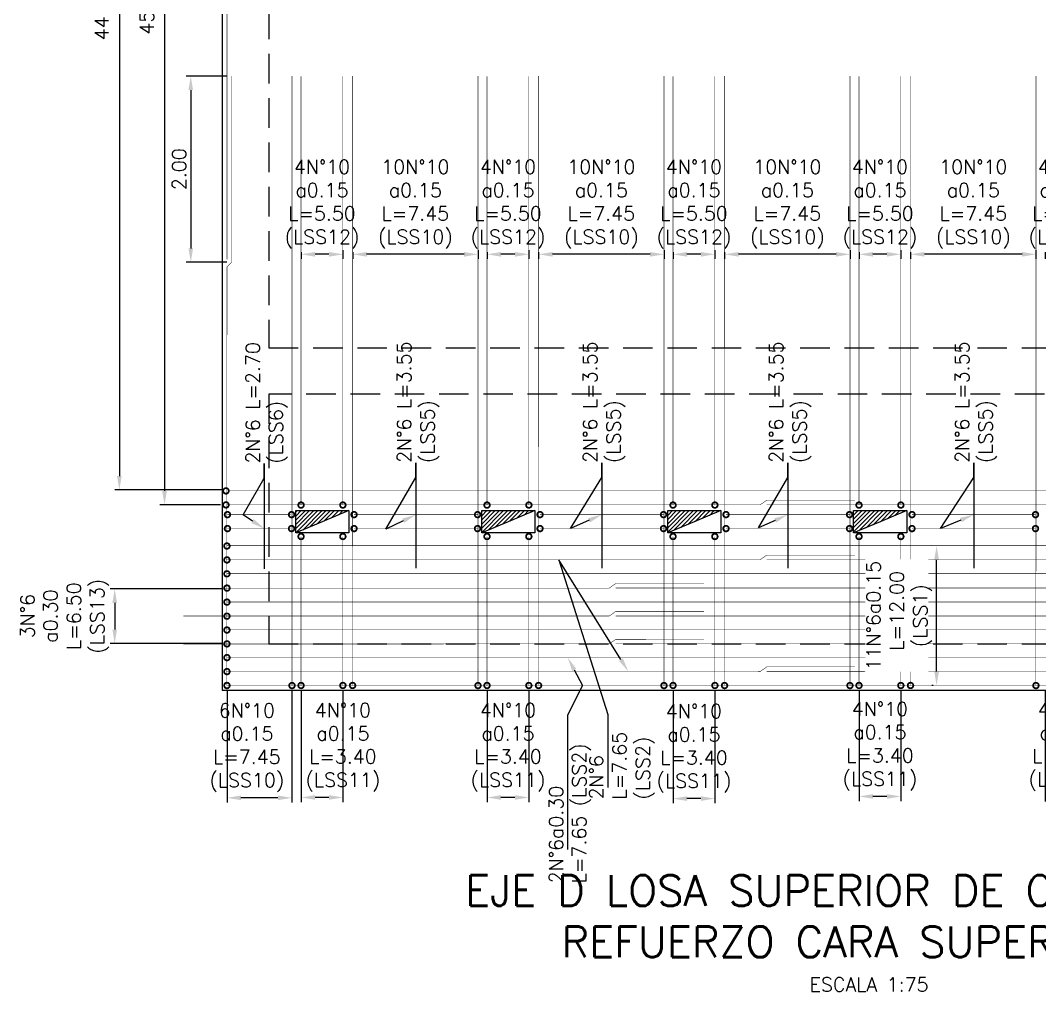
# Model space of a CAD drawing. Header units: metres. Extents: x 1080594 to 1081411, y 976871 to 977162.
# Drawn here: x 1080966.41 to 1080977.37, y 977027.59 to 977038.03 of the extents above; entities that cross this region are included whole.
import ezdxf
from ezdxf import colors
from ezdxf.entities.mleader import LeaderData, LeaderLine
from ezdxf.math import Vec2, Vec3

# ---------------------------------------------------------------- set-up
doc = ezdxf.new("R2010")
doc.units = ezdxf.units.M
doc.header["$LTSCALE"] = 25.4
doc.linetypes.add('HIDDEN', pattern=[0.375, 0.25, -0.125])
for name, color, linetype in [('CONTRAPESO', 3, 'Continuous'), ('DIMCONTRAPESO', 1, 'Continuous'), ('PROY', 9, 'HIDDEN'), ('REF', 6, 'Continuous'), ('REGL175', 7, 'Continuous')]:
    doc.layers.add(name, color=color, linetype=linetype)
doc.layers.add('COTA', color=1, linetype='Continuous', lineweight=30)
doc.layers.add('COTACIM', color=20, linetype='Continuous', lineweight=5)
doc.styles.add('romans', font='romans.shx')
doc.dimstyles.new('Copy 75', dxfattribs={"dimtxt": 0.15, "dimasz": 0.15, "dimexe": 0.05, "dimexo": 0.05, "dimgap": 0.05, "dimtad": 1, "dimzin": 0, "dimdsep": 46, "dimtxsty": 'romans', "dimcen": 0.002, "dimclrd": 1, "dimclre": 1, "dimclrt": 3, "dimadec": 4, "dimazin": 0, "dimtfac": 1, "dimtofl": 0, "dimtmove": 1, "dimatfit": 3, "dimfxl": 1, "dimtolj": 1, "dimtzin": 0, "dimarcsym": 1})

# ---------------------------------------------------------------- blocks, each defined once
blk = doc.blocks.new('*D1530')
at = {"layer": 'Defpoints', "color": 0, "transparency": 16777216}
for p in [(1080968.619, 977046.021), (1080967.958, 977032.82), (1080968.609, 977032.82)]:
    blk.add_point(p, dxfattribs=at)
at = {"layer": 'DIMCONTRAPESO', "color": 1, "lineweight": -2, "transparency": 16777216}
for p, q in [((1080968.569, 977046.021), (1080967.908, 977046.021)), ((1080967.958, 977045.871), (1080967.958, 977032.97)), ((1080968.559, 977032.82), (1080967.908, 977032.82))]:
    blk.add_line(p, q, dxfattribs=at)
at = {"layer": 'DIMCONTRAPESO', "color": 1, "transparency": 16777216}
for points in [[(1080967.933, 977045.871), (1080967.983, 977045.871), (1080967.958, 977046.021)], [(1080967.933, 977032.97), (1080967.983, 977032.97), (1080967.958, 977032.82)]]:
    blk.add_solid(points, dxfattribs=at)
at = {"layer": 'DIMCONTRAPESO', "color": 3, "transparency": 16777216, "insert": (1080967.794, 977039.42), "char_height": 0.15, "attachment_point": 5, "rotation": 90, "style": 'romans'}
blk.add_mtext('\\A1;45 N°6 a 0.30 L=7.65 (LSS2)', dxfattribs=at)
blk = doc.blocks.new('*D1531')
at = {"layer": 'Defpoints', "color": 0, "transparency": 16777216}
for p in [(1080968.619, 977045.867), (1080967.472, 977032.98), (1080968.619, 977032.98)]:
    blk.add_point(p, dxfattribs=at)
at = {"layer": 'DIMCONTRAPESO', "color": 1, "lineweight": -2, "transparency": 16777216}
for p, q in [((1080968.569, 977045.867), (1080967.422, 977045.867)), ((1080967.472, 977045.717), (1080967.472, 977033.13)), ((1080968.569, 977032.98), (1080967.422, 977032.98))]:
    blk.add_line(p, q, dxfattribs=at)
at = {"layer": 'DIMCONTRAPESO', "color": 1, "transparency": 16777216}
for points in [[(1080967.447, 977045.717), (1080967.497, 977045.717), (1080967.472, 977045.867)], [(1080967.447, 977033.13), (1080967.497, 977033.13), (1080967.472, 977032.98)]]:
    blk.add_solid(points, dxfattribs=at)
at = {"layer": 'DIMCONTRAPESO', "color": 3, "transparency": 16777216, "insert": (1080967.307, 977039.424), "char_height": 0.15, "attachment_point": 5, "rotation": 90, "style": 'romans'}
blk.add_mtext('\\A1;44 N°6 a 0.30 L=12.00 (LSS1)', dxfattribs=at)
blk = doc.blocks.new('*D1536')
at = {"layer": 'Defpoints', "color": 0, "transparency": 16777216}
for p in [(1080977.426, 977030.879), (1080977.876, 977030.879), (1080977.426, 977029.681)]:
    blk.add_point(p, dxfattribs=at)
at = {"layer": 'DIMCONTRAPESO', "color": 1, "lineweight": -2, "transparency": 16777216}
for p, q in [((1080977.426, 977030.829), (1080977.426, 977029.631)), ((1080977.876, 977030.829), (1080977.876, 977029.631)), ((1080977.726, 977029.681), (1080977.576, 977029.681))]:
    blk.add_line(p, q, dxfattribs=at)
at = {"layer": 'DIMCONTRAPESO', "color": 1, "transparency": 16777216}
for points in [[(1080977.576, 977029.706), (1080977.576, 977029.656), (1080977.426, 977029.681)], [(1080977.726, 977029.706), (1080977.726, 977029.656), (1080977.876, 977029.681)]]:
    blk.add_solid(points, dxfattribs=at)
at = {"layer": 'DIMCONTRAPESO', "color": 3, "transparency": 16777216, "insert": (1080977.651, 977030.221), "char_height": 0.15, "attachment_point": 5, "style": 'romans'}
blk.add_mtext('\\A1;4N°10\\Pa0.15\\PL=3.40\\P(LSS11)', dxfattribs=at)
blk = doc.blocks.new('*D1537')
at = {"layer": 'Defpoints', "color": 0, "transparency": 16777216}
for p in [(1080977.426, 977035.587), (1080977.876, 977035.609), (1080977.426, 977035.513)]:
    blk.add_point(p, dxfattribs=at)
at = {"layer": 'DIMCONTRAPESO', "color": 1, "lineweight": -2, "transparency": 16777216}
for p, q in [((1080977.426, 977035.537), (1080977.426, 977035.463)), ((1080977.726, 977035.513), (1080977.576, 977035.513)), ((1080977.876, 977035.559), (1080977.876, 977035.463))]:
    blk.add_line(p, q, dxfattribs=at)
at = {"layer": 'DIMCONTRAPESO', "color": 1, "transparency": 16777216}
for points in [[(1080977.576, 977035.538), (1080977.576, 977035.488), (1080977.426, 977035.513)], [(1080977.726, 977035.538), (1080977.726, 977035.488), (1080977.876, 977035.513)]]:
    blk.add_solid(points, dxfattribs=at)
at = {"layer": 'DIMCONTRAPESO', "color": 3, "transparency": 16777216, "insert": (1080977.651, 977036.052), "char_height": 0.15, "attachment_point": 5, "style": 'romans'}
blk.add_mtext('\\A1;4N°10\\Pa0.15\\PL=5.50\\P(LSS12)', dxfattribs=at)
blk = doc.blocks.new('*D1538')
at = {"layer": 'Defpoints', "color": 0, "transparency": 16777216}
for p in [(1080975.98, 977035.587), (1080977.329, 977035.609), (1080975.98, 977035.513)]:
    blk.add_point(p, dxfattribs=at)
at = {"layer": 'DIMCONTRAPESO', "color": 1, "lineweight": -2, "transparency": 16777216}
for p, q in [((1080975.98, 977035.537), (1080975.98, 977035.463)), ((1080977.179, 977035.513), (1080976.13, 977035.513)), ((1080977.329, 977035.559), (1080977.329, 977035.463))]:
    blk.add_line(p, q, dxfattribs=at)
at = {"layer": 'DIMCONTRAPESO', "color": 1, "transparency": 16777216}
for points in [[(1080976.13, 977035.538), (1080976.13, 977035.488), (1080975.98, 977035.513)], [(1080977.179, 977035.538), (1080977.179, 977035.488), (1080977.329, 977035.513)]]:
    blk.add_solid(points, dxfattribs=at)
at = {"layer": 'DIMCONTRAPESO', "color": 3, "transparency": 16777216, "insert": (1080976.655, 977036.052), "char_height": 0.15, "attachment_point": 5, "style": 'romans'}
blk.add_mtext('\\A1;10N°10\\Pa0.15\\PL=7.45\\P(LSS10)', dxfattribs=at)
blk = doc.blocks.new('*D1539')
at = {"layer": 'Defpoints', "color": 0, "transparency": 16777216}
for p in [(1080975.426, 977030.879), (1080975.876, 977030.879), (1080975.426, 977029.686)]:
    blk.add_point(p, dxfattribs=at)
at = {"layer": 'DIMCONTRAPESO', "color": 1, "lineweight": -2, "transparency": 16777216}
for p, q in [((1080975.426, 977030.829), (1080975.426, 977029.636)), ((1080975.876, 977030.829), (1080975.876, 977029.636)), ((1080975.726, 977029.686), (1080975.576, 977029.686))]:
    blk.add_line(p, q, dxfattribs=at)
at = {"layer": 'DIMCONTRAPESO', "color": 1, "transparency": 16777216}
for points in [[(1080975.576, 977029.711), (1080975.576, 977029.661), (1080975.426, 977029.686)], [(1080975.726, 977029.711), (1080975.726, 977029.661), (1080975.876, 977029.686)]]:
    blk.add_solid(points, dxfattribs=at)
at = {"layer": 'DIMCONTRAPESO', "color": 3, "transparency": 16777216, "insert": (1080975.651, 977030.226), "char_height": 0.15, "attachment_point": 5, "style": 'romans'}
blk.add_mtext('\\A1;4N°10\\Pa0.15\\PL=3.40\\P(LSS11)', dxfattribs=at)
blk = doc.blocks.new('*D1540')
at = {"layer": 'Defpoints', "color": 0, "transparency": 16777216}
for p in [(1080975.426, 977035.587), (1080975.876, 977035.609), (1080975.426, 977035.513)]:
    blk.add_point(p, dxfattribs=at)
at = {"layer": 'DIMCONTRAPESO', "color": 1, "lineweight": -2, "transparency": 16777216}
for p, q in [((1080975.426, 977035.537), (1080975.426, 977035.463)), ((1080975.726, 977035.513), (1080975.576, 977035.513)), ((1080975.876, 977035.559), (1080975.876, 977035.463))]:
    blk.add_line(p, q, dxfattribs=at)
at = {"layer": 'DIMCONTRAPESO', "color": 1, "transparency": 16777216}
for points in [[(1080975.576, 977035.538), (1080975.576, 977035.488), (1080975.426, 977035.513)], [(1080975.726, 977035.538), (1080975.726, 977035.488), (1080975.876, 977035.513)]]:
    blk.add_solid(points, dxfattribs=at)
at = {"layer": 'DIMCONTRAPESO', "color": 3, "transparency": 16777216, "insert": (1080975.651, 977036.052), "char_height": 0.15, "attachment_point": 5, "style": 'romans'}
blk.add_mtext('\\A1;4N°10\\Pa0.15\\PL=5.50\\P(LSS12)', dxfattribs=at)
blk = doc.blocks.new('*D1541')
at = {"layer": 'Defpoints', "color": 0, "transparency": 16777216}
for p in [(1080973.981, 977035.587), (1080975.329, 977035.609), (1080973.981, 977035.513)]:
    blk.add_point(p, dxfattribs=at)
at = {"layer": 'DIMCONTRAPESO', "color": 1, "lineweight": -2, "transparency": 16777216}
for p, q in [((1080973.981, 977035.537), (1080973.981, 977035.463)), ((1080975.179, 977035.513), (1080974.131, 977035.513)), ((1080975.329, 977035.559), (1080975.329, 977035.463))]:
    blk.add_line(p, q, dxfattribs=at)
at = {"layer": 'DIMCONTRAPESO', "color": 1, "transparency": 16777216}
for points in [[(1080974.131, 977035.538), (1080974.131, 977035.488), (1080973.981, 977035.513)], [(1080975.179, 977035.538), (1080975.179, 977035.488), (1080975.329, 977035.513)]]:
    blk.add_solid(points, dxfattribs=at)
at = {"layer": 'DIMCONTRAPESO', "color": 3, "transparency": 16777216, "insert": (1080974.655, 977036.052), "char_height": 0.15, "attachment_point": 5, "style": 'romans'}
blk.add_mtext('\\A1;10N°10\\Pa0.15\\PL=7.45\\P(LSS10)', dxfattribs=at)
blk = doc.blocks.new('*D1542')
at = {"layer": 'Defpoints', "color": 0, "transparency": 16777216}
for p in [(1080973.426, 977030.879), (1080973.876, 977030.879), (1080973.426, 977029.663)]:
    blk.add_point(p, dxfattribs=at)
at = {"layer": 'DIMCONTRAPESO', "color": 1, "lineweight": -2, "transparency": 16777216}
for p, q in [((1080973.426, 977030.829), (1080973.426, 977029.613)), ((1080973.876, 977030.829), (1080973.876, 977029.613)), ((1080973.726, 977029.663), (1080973.576, 977029.663))]:
    blk.add_line(p, q, dxfattribs=at)
at = {"layer": 'DIMCONTRAPESO', "color": 1, "transparency": 16777216}
for points in [[(1080973.576, 977029.688), (1080973.576, 977029.638), (1080973.426, 977029.663)], [(1080973.726, 977029.688), (1080973.726, 977029.638), (1080973.876, 977029.663)]]:
    blk.add_solid(points, dxfattribs=at)
at = {"layer": 'DIMCONTRAPESO', "color": 3, "transparency": 16777216, "insert": (1080973.651, 977030.203), "char_height": 0.15, "attachment_point": 5, "style": 'romans'}
blk.add_mtext('\\A1;4N°10\\Pa0.15\\PL=3.40\\P(LSS11)', dxfattribs=at)
blk = doc.blocks.new('*D1543')
at = {"layer": 'Defpoints', "color": 0, "transparency": 16777216}
for p in [(1080973.426, 977035.587), (1080973.876, 977035.609), (1080973.426, 977035.513)]:
    blk.add_point(p, dxfattribs=at)
at = {"layer": 'DIMCONTRAPESO', "color": 1, "lineweight": -2, "transparency": 16777216}
for p, q in [((1080973.426, 977035.537), (1080973.426, 977035.463)), ((1080973.726, 977035.513), (1080973.576, 977035.513)), ((1080973.876, 977035.559), (1080973.876, 977035.463))]:
    blk.add_line(p, q, dxfattribs=at)
at = {"layer": 'DIMCONTRAPESO', "color": 1, "transparency": 16777216}
for points in [[(1080973.576, 977035.538), (1080973.576, 977035.488), (1080973.426, 977035.513)], [(1080973.726, 977035.538), (1080973.726, 977035.488), (1080973.876, 977035.513)]]:
    blk.add_solid(points, dxfattribs=at)
at = {"layer": 'DIMCONTRAPESO', "color": 3, "transparency": 16777216, "insert": (1080973.651, 977036.052), "char_height": 0.15, "attachment_point": 5, "style": 'romans'}
blk.add_mtext('\\A1;4N°10\\Pa0.15\\PL=5.50\\P(LSS12)', dxfattribs=at)
blk = doc.blocks.new('*D1544')
at = {"layer": 'Defpoints', "color": 0, "transparency": 16777216}
for p in [(1080971.981, 977035.587), (1080973.329, 977035.609), (1080971.981, 977035.513)]:
    blk.add_point(p, dxfattribs=at)
at = {"layer": 'DIMCONTRAPESO', "color": 1, "lineweight": -2, "transparency": 16777216}
for p, q in [((1080971.981, 977035.537), (1080971.981, 977035.463)), ((1080973.179, 977035.513), (1080972.131, 977035.513)), ((1080973.329, 977035.559), (1080973.329, 977035.463))]:
    blk.add_line(p, q, dxfattribs=at)
at = {"layer": 'DIMCONTRAPESO', "color": 1, "transparency": 16777216}
for points in [[(1080972.131, 977035.538), (1080972.131, 977035.488), (1080971.981, 977035.513)], [(1080973.179, 977035.538), (1080973.179, 977035.488), (1080973.329, 977035.513)]]:
    blk.add_solid(points, dxfattribs=at)
at = {"layer": 'DIMCONTRAPESO', "color": 3, "transparency": 16777216, "insert": (1080972.655, 977036.052), "char_height": 0.15, "attachment_point": 5, "style": 'romans'}
blk.add_mtext('\\A1;10N°10\\Pa0.15\\PL=7.45\\P(LSS10)', dxfattribs=at)
blk = doc.blocks.new('*D1545')
at = {"layer": 'Defpoints', "color": 0, "transparency": 16777216}
for p in [(1080971.426, 977030.879), (1080971.876, 977030.879), (1080971.426, 977029.675)]:
    blk.add_point(p, dxfattribs=at)
at = {"layer": 'DIMCONTRAPESO', "color": 1, "lineweight": -2, "transparency": 16777216}
for p, q in [((1080971.426, 977030.829), (1080971.426, 977029.625)), ((1080971.876, 977030.829), (1080971.876, 977029.625)), ((1080971.726, 977029.675), (1080971.576, 977029.675))]:
    blk.add_line(p, q, dxfattribs=at)
at = {"layer": 'DIMCONTRAPESO', "color": 1, "transparency": 16777216}
for points in [[(1080971.576, 977029.7), (1080971.576, 977029.65), (1080971.426, 977029.675)], [(1080971.726, 977029.7), (1080971.726, 977029.65), (1080971.876, 977029.675)]]:
    blk.add_solid(points, dxfattribs=at)
at = {"layer": 'DIMCONTRAPESO', "color": 3, "transparency": 16777216, "insert": (1080971.651, 977030.214), "char_height": 0.15, "attachment_point": 5, "style": 'romans'}
blk.add_mtext('\\A1;4N°10\\Pa0.15\\PL=3.40\\P(LSS11)', dxfattribs=at)
blk = doc.blocks.new('*D1546')
at = {"layer": 'Defpoints', "color": 0, "transparency": 16777216}
for p in [(1080971.426, 977035.587), (1080971.876, 977035.609), (1080971.426, 977035.513)]:
    blk.add_point(p, dxfattribs=at)
at = {"layer": 'DIMCONTRAPESO', "color": 1, "lineweight": -2, "transparency": 16777216}
for p, q in [((1080971.426, 977035.537), (1080971.426, 977035.463)), ((1080971.726, 977035.513), (1080971.576, 977035.513)), ((1080971.876, 977035.559), (1080971.876, 977035.463))]:
    blk.add_line(p, q, dxfattribs=at)
at = {"layer": 'DIMCONTRAPESO', "color": 1, "transparency": 16777216}
for points in [[(1080971.576, 977035.538), (1080971.576, 977035.488), (1080971.426, 977035.513)], [(1080971.726, 977035.538), (1080971.726, 977035.488), (1080971.876, 977035.513)]]:
    blk.add_solid(points, dxfattribs=at)
at = {"layer": 'DIMCONTRAPESO', "color": 3, "transparency": 16777216, "insert": (1080971.651, 977036.052), "char_height": 0.15, "attachment_point": 5, "style": 'romans'}
blk.add_mtext('\\A1;4N°10\\Pa0.15\\PL=5.50\\P(LSS12)', dxfattribs=at)
blk = doc.blocks.new('*D1547')
at = {"layer": 'Defpoints', "color": 0, "transparency": 16777216}
for p in [(1080969.981, 977035.587), (1080971.329, 977035.609), (1080969.981, 977035.513)]:
    blk.add_point(p, dxfattribs=at)
at = {"layer": 'DIMCONTRAPESO', "color": 1, "lineweight": -2, "transparency": 16777216}
for p, q in [((1080969.981, 977035.537), (1080969.981, 977035.463)), ((1080971.179, 977035.513), (1080970.131, 977035.513)), ((1080971.329, 977035.559), (1080971.329, 977035.463))]:
    blk.add_line(p, q, dxfattribs=at)
at = {"layer": 'DIMCONTRAPESO', "color": 1, "transparency": 16777216}
for points in [[(1080970.131, 977035.538), (1080970.131, 977035.488), (1080969.981, 977035.513)], [(1080971.179, 977035.538), (1080971.179, 977035.488), (1080971.329, 977035.513)]]:
    blk.add_solid(points, dxfattribs=at)
at = {"layer": 'DIMCONTRAPESO', "color": 3, "transparency": 16777216, "insert": (1080970.655, 977036.052), "char_height": 0.15, "attachment_point": 5, "style": 'romans'}
blk.add_mtext('\\A1;10N°10\\Pa0.15\\PL=7.45\\P(LSS10)', dxfattribs=at)
blk = doc.blocks.new('*D1548')
at = {"layer": 'Defpoints', "color": 0, "transparency": 16777216}
for p in [(1080969.426, 977030.879), (1080969.876, 977030.879), (1080969.426, 977029.675)]:
    blk.add_point(p, dxfattribs=at)
at = {"layer": 'DIMCONTRAPESO', "color": 1, "lineweight": -2, "transparency": 16777216}
for p, q in [((1080969.426, 977030.829), (1080969.426, 977029.625)), ((1080969.876, 977030.829), (1080969.876, 977029.625)), ((1080969.726, 977029.675), (1080969.576, 977029.675))]:
    blk.add_line(p, q, dxfattribs=at)
at = {"layer": 'DIMCONTRAPESO', "color": 1, "transparency": 16777216}
for points in [[(1080969.576, 977029.7), (1080969.576, 977029.65), (1080969.426, 977029.675)], [(1080969.726, 977029.7), (1080969.726, 977029.65), (1080969.876, 977029.675)]]:
    blk.add_solid(points, dxfattribs=at)
at = {"layer": 'DIMCONTRAPESO', "color": 3, "transparency": 16777216, "insert": (1080969.876, 977030.214), "char_height": 0.15, "attachment_point": 5, "style": 'romans'}
blk.add_mtext('\\A1;4N°10\\Pa0.15\\PL=3.40\\P(LSS11)', dxfattribs=at)
blk = doc.blocks.new('*D1549')
at = {"layer": 'Defpoints', "color": 0, "transparency": 16777216}
for p in [(1080969.426, 977035.587), (1080969.876, 977035.609), (1080969.426, 977035.513)]:
    blk.add_point(p, dxfattribs=at)
at = {"layer": 'DIMCONTRAPESO', "color": 1, "lineweight": -2, "transparency": 16777216}
for p, q in [((1080969.426, 977035.537), (1080969.426, 977035.463)), ((1080969.726, 977035.513), (1080969.576, 977035.513)), ((1080969.876, 977035.559), (1080969.876, 977035.463))]:
    blk.add_line(p, q, dxfattribs=at)
at = {"layer": 'DIMCONTRAPESO', "color": 1, "transparency": 16777216}
for points in [[(1080969.576, 977035.538), (1080969.576, 977035.488), (1080969.426, 977035.513)], [(1080969.726, 977035.538), (1080969.726, 977035.488), (1080969.876, 977035.513)]]:
    blk.add_solid(points, dxfattribs=at)
at = {"layer": 'DIMCONTRAPESO', "color": 3, "transparency": 16777216, "insert": (1080969.651, 977036.052), "char_height": 0.15, "attachment_point": 5, "style": 'romans'}
blk.add_mtext('\\A1;4N°10\\Pa0.15\\PL=5.50\\P(LSS12)', dxfattribs=at)
blk = doc.blocks.new('*D1591')
at = {"layer": 'COTA', "color": 1, "lineweight": -2, "transparency": 16777216}
for p, q in [((1080968.629, 977037.428), (1080968.19, 977037.428)), ((1080968.24, 977037.278), (1080968.24, 977035.577)), ((1080968.629, 977035.427), (1080968.19, 977035.427))]:
    blk.add_line(p, q, dxfattribs=at)
at = {"layer": 'COTA', "color": 1, "transparency": 16777216}
for points in [[(1080968.215, 977037.278), (1080968.265, 977037.278), (1080968.24, 977037.428)], [(1080968.215, 977035.577), (1080968.265, 977035.577), (1080968.24, 977035.427)]]:
    blk.add_solid(points, dxfattribs=at)
at = {"layer": 'Defpoints', "color": 0, "transparency": 16777216}
for p in [(1080968.679, 977037.428), (1080968.24, 977035.427), (1080968.679, 977035.427)]:
    blk.add_point(p, dxfattribs=at)
at = {"layer": 'COTA', "color": 3, "transparency": 16777216, "insert": (1080968.115, 977036.428), "char_height": 0.15, "attachment_point": 5, "rotation": 90, "style": 'romans'}
blk.add_mtext('\\A1;2.00', dxfattribs=at)
blk = doc.blocks.new('*D1552')
at = {"layer": 'Defpoints', "color": 0, "transparency": 16777216}
for p in [(1080976.26, 977032.38), (1080976.26, 977032.38), (1080976.272, 977030.879)]:
    blk.add_point(p, dxfattribs=at)
at = {"layer": 'DIMCONTRAPESO', "color": 1, "lineweight": -2, "transparency": 16777216}
for p, q in [((1080976.21, 977032.38), (1080976.21, 977032.38)), ((1080976.26, 977031.029), (1080976.26, 977032.23)), ((1080976.222, 977030.879), (1080976.21, 977030.879))]:
    blk.add_line(p, q, dxfattribs=at)
at = {"layer": 'DIMCONTRAPESO', "color": 3, "transparency": 16777216, "insert": (1080975.858, 977031.63), "char_height": 0.15, "attachment_point": 5, "rotation": 90, "style": 'romans', "bg_fill": 3, "box_fill_scale": 1.1, "bg_fill_color": 256, "bg_fill_true_color": 13158600, "bg_fill_transparency": 0}
blk.add_mtext('\\A1;11N°6a0.15\\P L=12.00\\P(LSS1)', dxfattribs=at)
at = {"layer": 'DIMCONTRAPESO', "color": 1, "transparency": 16777216}
for points in [[(1080976.235, 977032.23), (1080976.285, 977032.23), (1080976.26, 977032.38)], [(1080976.235, 977031.029), (1080976.285, 977031.029), (1080976.26, 977030.879)]]:
    blk.add_solid(points, dxfattribs=at)
blk = doc.blocks.new('*D1553')
at = {"layer": 'Defpoints', "color": 0, "transparency": 16777216}
for p in [(1080968.63, 977030.878), (1080969.328, 977030.878), (1080968.63, 977029.671)]:
    blk.add_point(p, dxfattribs=at)
at = {"layer": 'DIMCONTRAPESO', "color": 1, "lineweight": -2, "transparency": 16777216}
for p, q in [((1080968.63, 977030.828), (1080968.63, 977029.621)), ((1080969.328, 977030.828), (1080969.328, 977029.621)), ((1080969.178, 977029.671), (1080968.78, 977029.671))]:
    blk.add_line(p, q, dxfattribs=at)
at = {"layer": 'DIMCONTRAPESO', "color": 1, "transparency": 16777216}
for points in [[(1080968.78, 977029.696), (1080968.78, 977029.646), (1080968.63, 977029.671)], [(1080969.178, 977029.696), (1080969.178, 977029.646), (1080969.328, 977029.671)]]:
    blk.add_solid(points, dxfattribs=at)
at = {"layer": 'DIMCONTRAPESO', "color": 3, "transparency": 16777216, "insert": (1080968.843, 977030.211), "char_height": 0.15, "attachment_point": 5, "style": 'romans'}
blk.add_mtext('\\A1;6N°10\\Pa0.15\\PL=7.45\\P(LSS10)', dxfattribs=at)
blk = doc.blocks.new('*D1554')
at = {"layer": 'Defpoints', "color": 0, "transparency": 16777216}
for p in [(1080968.629, 977031.917), (1080967.422, 977031.33), (1080968.629, 977031.33)]:
    blk.add_point(p, dxfattribs=at)
at = {"layer": 'DIMCONTRAPESO', "color": 1, "lineweight": -2, "transparency": 16777216}
for p, q in [((1080968.579, 977031.917), (1080967.372, 977031.917)), ((1080967.422, 977031.767), (1080967.422, 977031.48)), ((1080968.579, 977031.33), (1080967.372, 977031.33))]:
    blk.add_line(p, q, dxfattribs=at)
at = {"layer": 'DIMCONTRAPESO', "color": 1, "transparency": 16777216}
for points in [[(1080967.397, 977031.767), (1080967.447, 977031.767), (1080967.422, 977031.917)], [(1080967.397, 977031.48), (1080967.447, 977031.48), (1080967.422, 977031.33)]]:
    blk.add_solid(points, dxfattribs=at)
at = {"layer": 'DIMCONTRAPESO', "color": 3, "transparency": 16777216, "insert": (1080966.883, 977031.624), "char_height": 0.15, "attachment_point": 5, "rotation": 90, "style": 'romans'}
blk.add_mtext('\\A1;3N°6\\Pa0.30\\PL=6.50\\P(LSS13)', dxfattribs=at)

msp = doc.modelspace()

# ---------------------------------------------------------------- hatches: boundary and pattern name
at = {"layer": 'DIMCONTRAPESO'}
h = msp.add_hatch(dxfattribs=at)
h.set_pattern_fill('ANSI31', color=9, scale=0.01)
h.set_pattern_definition([(45, (323.07908, -14.751402), (-0.0224506403027, 0.0224506403027), [])])
h.paths.add_polyline_path([(1080969.368361, 977032.758201), (1080969.940042, 977032.758201), (1080969.654201, 977032.638201), (1080969.368361, 977032.518201)])
h = msp.add_hatch(dxfattribs=at)
h.set_pattern_fill('ANSI31', color=9, scale=0.01)
h.set_pattern_definition([(45, (321.07908, -14.751402), (-0.0224506403027, 0.0224506403027), [])])
h.paths.add_polyline_path([(1080971.368361, 977032.758201), (1080971.940042, 977032.758201), (1080971.654201, 977032.638201), (1080971.368361, 977032.518201)])
h = msp.add_hatch(dxfattribs=at)
h.set_pattern_fill('ANSI31', color=9, scale=0.01)
h.set_pattern_definition([(45, (319.07908, -14.751402), (-0.0224506403027, 0.0224506403027), [])])
h.paths.add_polyline_path([(1080973.368361, 977032.758201), (1080973.940042, 977032.758201), (1080973.654201, 977032.638201), (1080973.368361, 977032.518201)])
h = msp.add_hatch(dxfattribs=at)
h.set_pattern_fill('ANSI31', color=9, scale=0.01)
h.set_pattern_definition([(45, (317.07908, -14.751402), (-0.0224506403027, 0.0224506403027), [])])
h.paths.add_polyline_path([(1080975.368361, 977032.758201), (1080975.940042, 977032.758201), (1080975.654201, 977032.638201), (1080975.368361, 977032.518201)])

# ---------------------------------------------------------------- linework, layer by layer
at = {"layer": 'CONTRAPESO'}
for points in [[(1080985.581717, 977048.00955), (1080968.578986, 977048.00955), (1080968.578986, 977030.827608), (1080985.581717, 977030.828608)], [(1080969.940042, 977032.518201), (1080969.368361, 977032.518201), (1080969.368361, 977032.758201), (1080969.940042, 977032.758201)], [(1080971.940042, 977032.518201), (1080971.368361, 977032.518201), (1080971.368361, 977032.758201), (1080971.940042, 977032.758201)], [(1080973.940042, 977032.518201), (1080973.368361, 977032.518201), (1080973.368361, 977032.758201), (1080973.940042, 977032.758201)], [(1080975.940042, 977032.518201), (1080975.368361, 977032.518201), (1080975.368361, 977032.758201), (1080975.940042, 977032.758201)]]:
    msp.add_lwpolyline(points, close=True, dxfattribs=at)
at = {"layer": 'DIMCONTRAPESO', "color": 2}
for points in [[(1080969.940042, 977032.758475), (1080969.654201, 977032.638475), (1080969.368361, 977032.518475)], [(1080971.940042, 977032.758475), (1080971.654201, 977032.638475), (1080971.368361, 977032.518475)], [(1080973.940042, 977032.758475), (1080973.654201, 977032.638475), (1080973.368361, 977032.518475)], [(1080975.940042, 977032.758475), (1080975.654201, 977032.638475), (1080975.368361, 977032.518475)]]:
    msp.add_lwpolyline(points, dxfattribs=at)
at = {"layer": 'PROY', "color": 252, "ltscale": 0.05}
msp.add_lwpolyline([(1080985.038986, 977034.508608), (1080985.038986, 977044.334456), (1080969.078986, 977044.334456), (1080969.078986, 977034.508608)], close=True, dxfattribs=at)
msp.add_lwpolyline([(1080969.078986, 977031.328108), (1080969.078986, 977031.328108), (1080985.038986, 977031.328108), (1080985.038986, 977034.008608), (1080969.078986, 977034.008608), (1080969.078986, 977031.328108)], dxfattribs=at)
at = {"layer": 'REF', "ltscale": 0.1, "const_width": 0.005}
for points in [[(1080968.628986, 977043.407762), (1080968.628986, 977035.460668)], [(1080968.678893, 977037.428487), (1080968.678893, 977035.42749), (1080968.628986, 977035.377594), (1080968.628453, 977030.878325)], [(1080969.329047, 977037.428481), (1080969.329047, 977035.427484), (1080969.328958, 977035.377594), (1080969.328425, 977030.878325)], [(1080969.425786, 977032.818089), (1080969.425786, 977037.425187)], [(1080969.875786, 977032.818089), (1080969.875786, 977037.425187)], [(1080969.980684, 977037.428648), (1080969.980684, 977035.427651), (1080969.980595, 977035.37776), (1080969.980062, 977030.878491)], [(1080971.329047, 977037.428481), (1080971.329047, 977035.427484), (1080971.328958, 977035.377594), (1080971.328425, 977030.878325)], [(1080971.425786, 977032.818089), (1080971.425786, 977037.425187)], [(1080971.875786, 977032.818089), (1080971.875786, 977037.425187)], [(1080971.980684, 977037.428648), (1080971.980684, 977035.427651), (1080971.980595, 977035.37776), (1080971.980062, 977030.878491)], [(1080973.329047, 977037.428481), (1080973.329047, 977035.427484), (1080973.328958, 977035.377594), (1080973.328425, 977030.878325)], [(1080973.425786, 977032.818089), (1080973.425786, 977037.425187)], [(1080973.875786, 977032.818089), (1080973.875786, 977037.425187)], [(1080973.980684, 977037.428648), (1080973.980684, 977035.427651), (1080973.980595, 977035.37776), (1080973.980062, 977030.878491)], [(1080975.329047, 977037.428481), (1080975.329047, 977035.427484), (1080975.328958, 977035.377594), (1080975.328425, 977030.878325)], [(1080975.425786, 977032.818089), (1080975.425786, 977037.425187)], [(1080975.875786, 977032.818089), (1080975.875786, 977037.425187)], [(1080975.980488, 977037.428648), (1080975.980488, 977035.427651), (1080975.980399, 977035.37776), (1080975.979865, 977030.878491)], [(1080977.32885, 977037.428481), (1080977.32885, 977035.427484), (1080977.328761, 977035.377594), (1080977.328228, 977030.878325)], [(1080979.735248, 977032.970358), (1080968.635247, 977032.97036)], [(1080975.381717, 977032.87032), (1080974.432911, 977032.870075), (1080974.362018, 977032.820169), (1080968.624795, 977032.819602)], [(1080974.431717, 977032.820166), (1080985.537978, 977032.820164)], [(1080969.314371, 977032.715089), (1080968.634526, 977032.715089)], [(1080971.3239, 977032.715089), (1080969.995581, 977032.715089)], [(1080973.3239, 977032.715088), (1080971.995581, 977032.715088)], [(1080975.3239, 977032.715088), (1080973.995581, 977032.715088)], [(1080977.323703, 977032.715088), (1080975.995581, 977032.715088)], [(1080969.31436, 977032.565089), (1080968.634514, 977032.565089)], [(1080971.323889, 977032.565089), (1080969.99557, 977032.565089)], [(1080973.323889, 977032.565088), (1080971.99557, 977032.565088)], [(1080975.323889, 977032.565088), (1080973.99557, 977032.565088)], [(1080977.323692, 977032.565088), (1080975.99557, 977032.565088)], [(1080969.425786, 977032.480009), (1080969.425786, 977030.87889)], [(1080969.875786, 977032.480009), (1080969.875786, 977030.87889)], [(1080971.425786, 977032.480009), (1080971.425786, 977030.87889)], [(1080971.875786, 977032.480009), (1080971.875786, 977030.87889)], [(1080973.425786, 977032.480009), (1080973.425786, 977030.87889)], [(1080973.875786, 977032.480009), (1080973.875786, 977030.87889)], [(1080975.425786, 977032.480009), (1080975.425786, 977030.87889)], [(1080975.875786, 977032.480009), (1080975.875786, 977030.87889)], [(1080979.728986, 977032.384659), (1080968.628985, 977032.384661)], [(1080975.381717, 977032.280263), (1080974.433386, 977032.280263), (1080974.362493, 977032.230356), (1080968.618533, 977032.229789)], [(1080974.431717, 977032.230353), (1080985.521264, 977032.230351)], [(1080979.728986, 977032.080521), (1080968.628985, 977032.080523)], [(1080973.760232, 977031.975619), (1080972.811078, 977031.975469), (1080972.740185, 977031.925562), (1080968.16092, 977031.925046)], [(1080972.810469, 977031.926215), (1080983.910469, 977031.926213)], [(1080979.728986, 977031.776579), (1080968.628985, 977031.776581)], [(1080973.760232, 977031.675619), (1080972.811078, 977031.675469), (1080972.740185, 977031.625562), (1080968.16092, 977031.625046)], [(1080972.810469, 977031.626215), (1080983.910469, 977031.626213)], [(1080979.728986, 977031.476579), (1080968.628985, 977031.476581)], [(1080973.760232, 977031.375619), (1080972.811078, 977031.375469), (1080972.740185, 977031.325562), (1080968.16092, 977031.325046)], [(1080972.810469, 977031.326215), (1080983.910469, 977031.326213)], [(1080979.728986, 977031.178888), (1080968.628985, 977031.17889)], [(1080975.381717, 977031.080312), (1080974.434989, 977031.080067), (1080974.364096, 977031.03016), (1080968.618533, 977031.029593)], [(1080974.431717, 977031.030158), (1080985.5312, 977031.030154)], [(1080979.728986, 977030.878888), (1080968.628985, 977030.87889)]]:
    msp.add_lwpolyline(points, dxfattribs=at)
at = {"layer": 'REF', "ltscale": 0.1, "const_width": 0.06}
for points in [[(1080968.628059, 977032.97036, 1), (1080968.609009, 977032.97036, 1)], [(1080968.628057, 977032.819601, 1), (1080968.609007, 977032.819601, 1)], [(1080969.435311, 977032.818089, 1), (1080969.416261, 977032.818089, 1)], [(1080969.885311, 977032.818089, 1), (1080969.866261, 977032.818089, 1)], [(1080971.435311, 977032.818089, 1), (1080971.416261, 977032.818089, 1)], [(1080971.885311, 977032.818089, 1), (1080971.866261, 977032.818089, 1)], [(1080973.435311, 977032.818089, 1), (1080973.416261, 977032.818089, 1)], [(1080973.885311, 977032.818089, 1), (1080973.866261, 977032.818089, 1)], [(1080975.435311, 977032.818089, 1), (1080975.416261, 977032.818089, 1)], [(1080975.885311, 977032.818089, 1), (1080975.866261, 977032.818089, 1)], [(1080968.644051, 977032.715089, 1), (1080968.625001, 977032.715089, 1)], [(1080969.333421, 977032.715089, 1), (1080969.314371, 977032.715089, 1)], [(1080970.005102, 977032.715089, 1), (1080969.986052, 977032.715089, 1)], [(1080971.333421, 977032.715089, 1), (1080971.314371, 977032.715089, 1)], [(1080972.005102, 977032.715088, 1), (1080971.986052, 977032.715088, 1)], [(1080973.333421, 977032.715088, 1), (1080973.314371, 977032.715088, 1)], [(1080974.005102, 977032.715088, 1), (1080973.986052, 977032.715088, 1)], [(1080975.333421, 977032.715088, 1), (1080975.314371, 977032.715088, 1)], [(1080976.005102, 977032.715088, 1), (1080975.986052, 977032.715088, 1)], [(1080977.333224, 977032.715088, 1), (1080977.314174, 977032.715088, 1)], [(1080968.644039, 977032.565089, 1), (1080968.624989, 977032.565089, 1)], [(1080969.33341, 977032.565089, 1), (1080969.31436, 977032.565089, 1)], [(1080969.435311, 977032.480009, 1), (1080969.416261, 977032.480009, 1)], [(1080969.885311, 977032.480009, 1), (1080969.866261, 977032.480009, 1)], [(1080970.00509, 977032.565089, 1), (1080969.98604, 977032.565089, 1)], [(1080971.33341, 977032.565089, 1), (1080971.31436, 977032.565089, 1)], [(1080971.435311, 977032.480009, 1), (1080971.416261, 977032.480009, 1)], [(1080971.885311, 977032.480009, 1), (1080971.866261, 977032.480009, 1)], [(1080972.00509, 977032.565088, 1), (1080971.98604, 977032.565088, 1)], [(1080973.33341, 977032.565088, 1), (1080973.31436, 977032.565088, 1)], [(1080973.435311, 977032.480009, 1), (1080973.416261, 977032.480009, 1)], [(1080973.885311, 977032.480009, 1), (1080973.866261, 977032.480009, 1)], [(1080974.00509, 977032.565088, 1), (1080973.98604, 977032.565088, 1)], [(1080975.33341, 977032.565088, 1), (1080975.31436, 977032.565088, 1)], [(1080975.435311, 977032.480009, 1), (1080975.416261, 977032.480009, 1)], [(1080975.885311, 977032.480009, 1), (1080975.866261, 977032.480009, 1)], [(1080976.00509, 977032.565088, 1), (1080975.98604, 977032.565088, 1)], [(1080977.333213, 977032.565088, 1), (1080977.314163, 977032.565088, 1)], [(1080968.638478, 977032.377989, 1), (1080968.619428, 977032.377989, 1)], [(1080968.638494, 977032.228164, 1), (1080968.619444, 977032.228164, 1)], [(1080968.63851, 977032.07889, 1), (1080968.61946, 977032.07889, 1)], [(1080968.63851, 977031.925648, 1), (1080968.61946, 977031.925648, 1)], [(1080968.638446, 977031.774852, 1), (1080968.619396, 977031.774852, 1)], [(1080968.638478, 977031.623683, 1), (1080968.619428, 977031.623683, 1)], [(1080968.638478, 977031.474852, 1), (1080968.619428, 977031.474852, 1)], [(1080968.63851, 977031.325648, 1), (1080968.61946, 977031.325648, 1)], [(1080968.63851, 977031.178322, 1), (1080968.61946, 977031.178322, 1)], [(1080968.638478, 977031.027989, 1), (1080968.619428, 977031.027989, 1)], [(1080968.63851, 977030.87889, 1), (1080968.61946, 977030.87889, 1)], [(1080968.63851, 977030.878322, 1), (1080968.61946, 977030.878322, 1)], [(1080969.33795, 977030.878073, 1), (1080969.3189, 977030.878073, 1)], [(1080969.435311, 977030.878638, 1), (1080969.416261, 977030.878638, 1)], [(1080969.885311, 977030.87889, 1), (1080969.866261, 977030.87889, 1)], [(1080969.989587, 977030.878879, 1), (1080969.970537, 977030.878879, 1)], [(1080971.33795, 977030.878073, 1), (1080971.3189, 977030.878073, 1)], [(1080971.435311, 977030.878638, 1), (1080971.416261, 977030.878638, 1)], [(1080971.885311, 977030.878638, 1), (1080971.866261, 977030.878638, 1)], [(1080971.989587, 977030.878664, 1), (1080971.970537, 977030.878664, 1)], [(1080973.33795, 977030.878073, 1), (1080973.3189, 977030.878073, 1)], [(1080973.435749, 977030.87889, 1), (1080973.416699, 977030.87889, 1)], [(1080973.88575, 977030.87889, 1), (1080973.8667, 977030.87889, 1)], [(1080973.989587, 977030.878239, 1), (1080973.970537, 977030.878239, 1)], [(1080975.33795, 977030.878073, 1), (1080975.3189, 977030.878073, 1)], [(1080975.435311, 977030.87889, 1), (1080975.416261, 977030.87889, 1)], [(1080975.885311, 977030.878637, 1), (1080975.866261, 977030.878637, 1)], [(1080975.989537, 977030.87889, 1), (1080975.970487, 977030.87889, 1)], [(1080977.337753, 977030.878073, 1), (1080977.318703, 977030.878073, 1)]]:
    msp.add_lwpolyline(points, format="xyb", close=True, dxfattribs=at)

# ---------------------------------------------------------------- texts
at = {"layer": 'REGL175', "insert": (1080969.281414, 977028.838709), "char_height": 0.33, "width": 12.63271454, "attachment_point": 1, "style": 'romans'}
msp.add_mtext('\\pi1.9093;{\\C0;EJE D LOSA SUPERIOR DE CONTRAPESO\\P\\pi2.9456;REFUERZO CARA SUPERIOR\\P\\pi5.6128;\\H0.45455x;\\C3;ESCALA 1:75}', dxfattribs=at)

# ---------------------------------------------------------------- dimensions: what is measured, and where the dimension line sits
at = {"layer": 'COTA', "color": 2}
dim = msp.add_linear_dim(base=(1080968.239579, 977035.42749), p1=(1080968.678893, 977037.428487), p2=(1080968.678893, 977035.42749), angle=90, dimstyle='Copy 75', dxfattribs=at)
dim.commit()
dim.dimension.update_dxf_attribs({"geometry": '*D1591', "text_midpoint": (1080968.114579, 977036.427988)})
at = {"layer": 'DIMCONTRAPESO', "color": 2}
for base, p1, p2, text, picture, middle in [((1080967.957841, 977032.819601), (1080968.618532, 977046.020525), (1080968.609007, 977032.819601), '45 N°6 a 0.30 L=7.65 (LSS2)', '*D1530', (1080967.793555, 977039.420063)), ((1080967.471714, 977032.979885), (1080968.618534, 977045.867459), (1080968.618533, 977032.979885), '44 N°6 a 0.30 L=12.00 (LSS1)', '*D1531', (1080967.307428, 977039.423672))]:
    dim = msp.add_linear_dim(base=base, p1=p1, p2=p2, angle=90, text=text, dimstyle='Copy 75', dxfattribs=at)
    dim.commit()
    dim.dimension.update_dxf_attribs({"geometry": picture, "text_midpoint": middle})
for base, p1, p2, angle, text, picture, middle in [((1080969.425786, 977035.512667), (1080969.875786, 977035.609202), (1080969.425786, 977035.586966), 180, '4N°10\\Pa0.15\\PL=5.50\\P(LSS12)', '*D1549', (1080969.650786, 977035.512667)), ((1080969.980569, 977035.512726), (1080971.328924, 977035.609261), (1080969.980569, 977035.587122), 180, '10N°10\\Pa0.15\\PL=7.45\\P(LSS10)', '*D1547', (1080970.654747, 977035.512726)), ((1080971.425786, 977035.512667), (1080971.875786, 977035.609202), (1080971.425786, 977035.586966), 180, '4N°10\\Pa0.15\\PL=5.50\\P(LSS12)', '*D1546', (1080971.650786, 977035.512667)), ((1080971.980569, 977035.512726), (1080973.328924, 977035.609261), (1080971.980569, 977035.587122), 180, '10N°10\\Pa0.15\\PL=7.45\\P(LSS10)', '*D1544', (1080972.654747, 977035.512726)), ((1080973.425786, 977035.512667), (1080973.875786, 977035.609202), (1080973.425786, 977035.586966), 180, '4N°10\\Pa0.15\\PL=5.50\\P(LSS12)', '*D1543', (1080973.650786, 977035.512667)), ((1080973.980569, 977035.512726), (1080975.328924, 977035.609261), (1080973.980569, 977035.587122), 180, '10N°10\\Pa0.15\\PL=7.45\\P(LSS10)', '*D1541', (1080974.654747, 977035.512726)), ((1080975.425786, 977035.512667), (1080975.875786, 977035.609202), (1080975.425786, 977035.586966), 180, '4N°10\\Pa0.15\\PL=5.50\\P(LSS12)', '*D1540', (1080975.650786, 977035.512667)), ((1080975.980373, 977035.512726), (1080977.328727, 977035.609261), (1080975.980373, 977035.587122), 180, '10N°10\\Pa0.15\\PL=7.45\\P(LSS10)', '*D1538', (1080976.65455, 977035.512726)), ((1080977.42559, 977035.512667), (1080977.87559, 977035.609202), (1080977.42559, 977035.586966), 180, '4N°10\\Pa0.15\\PL=5.50\\P(LSS12)', '*D1537', (1080977.65059, 977035.512667)), ((1080967.422467, 977031.329734), (1080968.629408, 977031.917459), (1080968.628988, 977031.329734), 90, '3N°6\\Pa0.30\\PL=6.50\\P(LSS13)', '*D1554', (1080967.422467, 977031.623596)), ((1080968.629906, 977029.671401), (1080969.328425, 977030.878073), (1080968.629906, 977030.878298), 180, '6N°10\\Pa0.15\\PL=7.45\\P(LSS10)', '*D1553', (1080968.842731, 977029.671401)), ((1080969.425786, 977029.674871), (1080969.875786, 977030.879142), (1080969.425786, 977030.87889), 180, '4N°10\\Pa0.15\\PL=3.40\\P(LSS11)', '*D1548', (1080969.875786, 977029.674871)), ((1080971.425786, 977029.674871), (1080971.875786, 977030.879142), (1080971.425786, 977030.87889), 180, '4N°10\\Pa0.15\\PL=3.40\\P(LSS11)', '*D1545', (1080971.650786, 977029.674871)), ((1080973.425786, 977029.663337), (1080973.875786, 977030.879142), (1080973.425786, 977030.87889), 180, '4N°10\\Pa0.15\\PL=3.40\\P(LSS11)', '*D1542', (1080973.650786, 977029.663337)), ((1080975.425786, 977029.686261), (1080975.875786, 977030.879142), (1080975.425786, 977030.87889), 180, '4N°10\\Pa0.15\\PL=3.40\\P(LSS11)', '*D1539', (1080975.650786, 977029.686261)), ((1080977.42559, 977029.681269), (1080977.87559, 977030.879142), (1080977.42559, 977030.87889), 180, '4N°10\\Pa0.15\\PL=3.40\\P(LSS11)', '*D1536', (1080977.65059, 977029.681269))]:
    dim = msp.add_linear_dim(base=base, p1=p1, p2=p2, angle=angle, text=text, dimstyle='Copy 75', dxfattribs=at)
    dim.commit()
    dim.dimension.update_dxf_attribs({"geometry": picture, "text_midpoint": middle, "dimtype": 160})

# ---------------------------------------------------------------- leaders
at = {"layer": 'COTACIM'}
ml = msp.add_multileader_mtext('Standard', dxfattribs=at)
ml.set_content('2N°6 L=2.70\\P(LSS6)', color=3, style='romans')
ml.set_leader_properties(color=256)
ml.build(insert=Vec2(0, 0))
ml.multileader.update_dxf_attribs({"text_left_attachment_type": 6, "text_right_attachment_type": 6, "dogleg_length": 0.15602, "arrow_head_size": 0.15})
ctx = ml.context
ctx.base_point, ctx.char_height, ctx.arrow_head_size, ctx.landing_gap_size, ctx.plane_origin, ctx.plane_x_axis, ctx.plane_y_axis = Vec3(1080969.031019, 977033.26428), 0.15, 0.15, 0, Vec3(1080967.898479, 977033.17607), Vec3(0, 1), Vec3(-1, 0)
ctx.left_attachment, ctx.right_attachment = 6, 6
notes = []
notes.append((ctx, [(0, (1, 1, 0), (1080969.031019, 977033.10826), (0, 1), 0.15602, [(1, [(1080969.031018, 977032.565089), (1080968.801987, 977032.711566)], 0, [])])]))
ctx.mtext.insert, ctx.mtext.text_direction, ctx.mtext.rotation, ctx.mtext.flow_direction = Vec3(1080968.831019, 977033.26428), Vec3(0, 1), 1.570796327, 5
ml = msp.add_multileader_mtext('Standard', dxfattribs=at)
ml.set_content('2N°6 L=3.55\\P(LSS5)', color=3, style='romans')
ml.set_leader_properties(color=256)
ml.build(insert=Vec2(0, 0))
ml.multileader.update_dxf_attribs({"text_left_attachment_type": 6, "text_right_attachment_type": 6, "dogleg_length": 0.15602, "arrow_head_size": 0.15})
ctx = ml.context
ctx.base_point, ctx.char_height, ctx.arrow_head_size, ctx.landing_gap_size, ctx.plane_origin, ctx.plane_x_axis, ctx.plane_y_axis = Vec3(1080970.659734, 977033.271449), 0.15, 0.15, 0, Vec3(1080969.527195, 977033.17607), Vec3(0, 1), Vec3(-1, 0)
ctx.left_attachment, ctx.right_attachment = 6, 6
notes.append((ctx, [(0, (1, 1, 0), (1080970.659734, 977033.115429), (0, 1), 0.15602, [(1, [(1080970.659734, 977032.715101), (1080970.338331, 977032.558743)], 0, [])])]))
ctx.mtext.insert, ctx.mtext.text_direction, ctx.mtext.rotation, ctx.mtext.flow_direction = Vec3(1080970.459734, 977033.271449), Vec3(0, 1), 1.570796327, 5
ml = msp.add_multileader_mtext('Standard', dxfattribs=at)
ml.set_content('2N°6 L=3.55\\P(LSS5)', color=3, style='romans')
ml.set_leader_properties(color=256)
ml.build(insert=Vec2(0, 0))
ml.multileader.update_dxf_attribs({"text_left_attachment_type": 6, "text_right_attachment_type": 6, "dogleg_length": 0.15602, "arrow_head_size": 0.15})
ctx = ml.context
ctx.base_point, ctx.char_height, ctx.arrow_head_size, ctx.landing_gap_size, ctx.plane_origin, ctx.plane_x_axis, ctx.plane_y_axis = Vec3(1080972.659736, 977033.27145), 0.15, 0.15, 0, Vec3(1080971.527197, 977033.176071), Vec3(0, 1), Vec3(-1, 0)
ctx.left_attachment, ctx.right_attachment = 6, 6
notes.append((ctx, [(0, (1, 1, 0), (1080972.659736, 977033.11543), (0, 1), 0.15602, [(1, [(1080972.659741, 977032.715088), (1080972.323332, 977032.565088)], 0, [])])]))
ctx.mtext.insert, ctx.mtext.text_direction, ctx.mtext.rotation, ctx.mtext.flow_direction = Vec3(1080972.459736, 977033.27145), Vec3(0, 1), 1.570796327, 5
ml = msp.add_multileader_mtext('Standard', dxfattribs=at)
ml.set_content('2N°6 L=3.55\\P(LSS5)', color=3, style='romans')
ml.set_leader_properties(color=256)
ml.build(insert=Vec2(0, 0))
ml.multileader.update_dxf_attribs({"text_left_attachment_type": 6, "text_right_attachment_type": 6, "dogleg_length": 0.15602, "arrow_head_size": 0.15})
ctx = ml.context
ctx.base_point, ctx.char_height, ctx.arrow_head_size, ctx.landing_gap_size, ctx.plane_origin, ctx.plane_x_axis, ctx.plane_y_axis = Vec3(1080974.659735, 977033.271449), 0.15, 0.15, 0, Vec3(1080973.527196, 977033.17607), Vec3(0, 1), Vec3(-1, 0)
ctx.left_attachment, ctx.right_attachment = 6, 6
notes.append((ctx, [(0, (1, 1, 0), (1080974.659735, 977033.115429), (0, 1), 0.15602, [(1, [(1080974.659741, 977032.715088), (1080974.346157, 977032.572295)], 0, [])])]))
ctx.mtext.insert, ctx.mtext.text_direction, ctx.mtext.rotation, ctx.mtext.flow_direction = Vec3(1080974.459735, 977033.271449), Vec3(0, 1), 1.570796327, 5
ml = msp.add_multileader_mtext('Standard', dxfattribs=at)
ml.set_content('2N°6 L=3.55\\P(LSS5)', color=3, style='romans')
ml.set_leader_properties(color=256)
ml.build(insert=Vec2(0, 0))
ml.multileader.update_dxf_attribs({"text_left_attachment_type": 6, "text_right_attachment_type": 6, "dogleg_length": 0.15602, "arrow_head_size": 0.15})
ctx = ml.context
ctx.base_point, ctx.char_height, ctx.arrow_head_size, ctx.landing_gap_size, ctx.plane_origin, ctx.plane_x_axis, ctx.plane_y_axis = Vec3(1080976.659638, 977033.271449), 0.15, 0.15, 0, Vec3(1080975.527098, 977033.17607), Vec3(0, 1), Vec3(-1, 0)
ctx.left_attachment, ctx.right_attachment = 6, 6
notes.append((ctx, [(0, (1, 1, 0), (1080976.659638, 977033.115429), (0, 1), 0.15602, [(1, [(1080976.659637, 977032.715097), (1080976.300744, 977032.565088)], 0, [])])]))
ctx.mtext.insert, ctx.mtext.text_direction, ctx.mtext.rotation, ctx.mtext.flow_direction = Vec3(1080976.459638, 977033.271449), Vec3(0, 1), 1.570796327, 5
ml = msp.add_multileader_mtext('Standard', dxfattribs=at)
ml.set_content('2N°6 \\PL=7.65\\P(LSS2)', color=3, style='romans')
ml.set_leader_properties(color=256)
ml.build(insert=Vec2(0, 0))
ml.multileader.update_dxf_attribs({"text_left_attachment_type": 6, "text_right_attachment_type": 6, "dogleg_length": 0.15602, "arrow_head_size": 0.15})
ctx = ml.context
ctx.base_point, ctx.char_height, ctx.arrow_head_size, ctx.landing_gap_size, ctx.plane_origin, ctx.plane_x_axis, ctx.plane_y_axis = Vec3(1080972.725944, 977029.654397), 0.15, 0.15, 0, Vec3(1080971.409198, 977028.351339), Vec3(0, 1), Vec3(-1, 0)
ctx.left_attachment, ctx.right_attachment = 6, 6
notes.append((ctx, [(1, (1, 1, 0), (1080972.725944, 977030.56756), (0, -1), 0.15602, [(1, [(1080972.944589, 977031.03002), (1080972.199134, 977032.230142)], 0, [])])]))
ctx.mtext.insert, ctx.mtext.text_direction, ctx.mtext.rotation, ctx.mtext.width, ctx.mtext.flow_direction = Vec3(1080972.525944, 977029.654397), Vec3(0, 1), 1.570796327, 4.21276413, 5
ml = msp.add_multileader_mtext('Standard', dxfattribs=at)
ml.set_content('2N°6a0.30\\PL=7.65 (LSS2)', color=3, style='romans')
ml.set_leader_properties(color=256)
ml.build(insert=Vec2(0, 0))
ml.multileader.update_dxf_attribs({"text_left_attachment_type": 6, "text_right_attachment_type": 6, "dogleg_length": 0.15602, "arrow_head_size": 0.15})
ctx = ml.context
ctx.base_point, ctx.char_height, ctx.arrow_head_size, ctx.landing_gap_size, ctx.plane_origin, ctx.plane_x_axis, ctx.plane_y_axis = Vec3(1080972.292792, 977028.752775), 0.15, 0.15, 0, Vec3(1080973.323732, 977028.351339), Vec3(0, 1), Vec3(-1, 0)
ctx.left_attachment, ctx.right_attachment = 6, 6
notes.append((ctx, [(1, (1, 1, 0), (1080972.292792, 977030.558795), (0, -1), 0.15602, [(1, [(1080972.292777, 977031.178685), (1080972.453402, 977030.878701)], 0, [])])]))
ctx.mtext.insert, ctx.mtext.text_direction, ctx.mtext.rotation, ctx.mtext.flow_direction = Vec3(1080972.092792, 977028.752775), Vec3(0, 1), 1.570796327, 5
for ctx, leaders in notes:
    for number, flags, end, landing, length, lines in leaders:
        leader = LeaderData()
        leader.index, (leader.has_last_leader_line, leader.has_dogleg_vector, leader.attachment_direction) = number, flags
        leader.last_leader_point, leader.dogleg_vector, leader.dogleg_length = Vec3(end), Vec3(landing), length
        for number, points, colour, breaks in lines:
            line = LeaderLine()
            line.index, line.vertices, line.color, line.breaks = number, Vec3.list(points), colors.encode_raw_color(colour), breaks
            leader.lines.append(line)
        ctx.leaders.append(leader)

# ---------------------------------------------------------------- next in the draw order: dimensions: what is measured, and where the dimension line sits
at = {"layer": 'DIMCONTRAPESO', "color": 2}
dim = msp.add_linear_dim(base=(1080976.259557, 977032.380157), p1=(1080976.271789, 977030.878889), p2=(1080976.259557, 977032.380157), angle=90, text='11N°6a0.15\\P L=12.00\\P(LSS1)', dimstyle='Copy 75', override={"dimtfill": 1}, dxfattribs=at)
dim.commit()
dim.dimension.update_dxf_attribs({"geometry": '*D1552', "text_midpoint": (1080976.271789, 977031.629523), "dimtype": 160})

doc.saveas('drawing.dxf')
